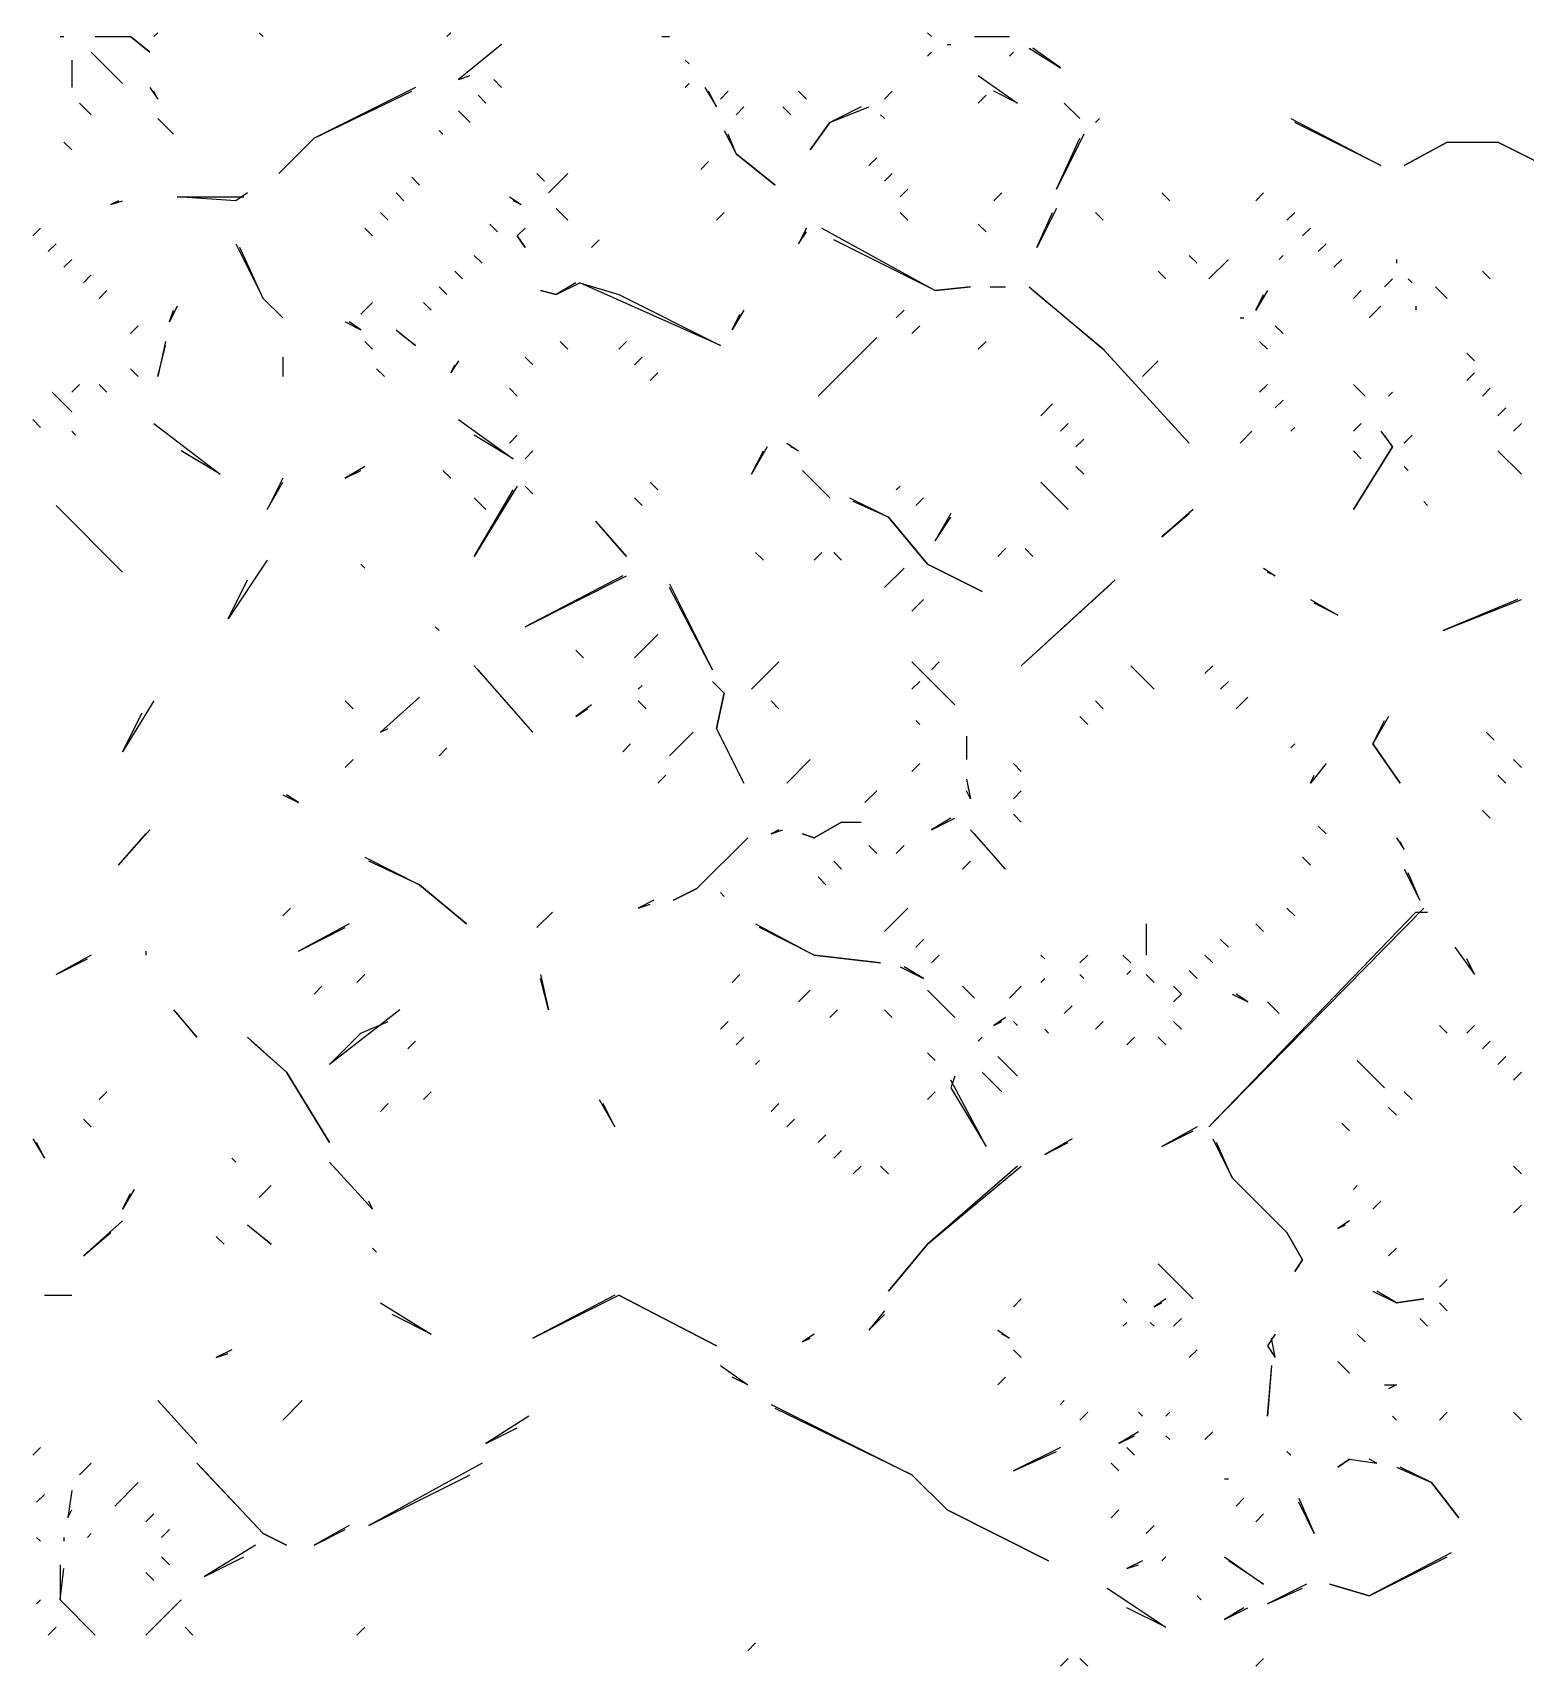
# Model space of a CAD drawing. Extents: x 1 to 2775, y -31 to 2075.
# Drawn here: x 1071.5 to 1135.2, y 2005.2 to 2074.8 of the extents above; entities that cross this region are included whole.
import ezdxf

# ---------------------------------------------------------------- set-up
doc = ezdxf.new("R2010")
doc.units = 0
doc.layers.add('LINEWORK', color=4, linetype='CONTINUOUS')

msp = doc.modelspace()

# ---------------------------------------------------------------- linework, layer by layer
at = {"layer": 'LINEWORK'}
for points in [[(1076.8333, 2074.8333), (1076.6667, 2074.6667)], [(1081.1667, 2074.8333), (1081.3333, 2074.6667)], [(1089.3333, 2074.8333), (1089.1667, 2074.6667)], [(1109.6667, 2074.8333), (1109.8333, 2074.6667)], [(1072.6667, 2074.6667), (1072.8333, 2074.6667)], [(1074, 2074), (1075.3333, 2072.6667)], [(1074.1667, 2074.6667), (1075.6667, 2074.6667), (1076.5, 2074), (1075.6667, 2074.6667)], [(1091.5, 2074.3333), (1089.6667, 2072.8333), (1090.1667, 2073)], [(1098.3333, 2074.6667), (1098.6667, 2074.6667)], [(1109.8333, 2074), (1109.6667, 2073.8333)], [(1110.5, 2074.3333), (1110.6667, 2074.3333)], [(1111.6667, 2074.6667), (1113.1667, 2074.6667)], [(1113.3333, 2074), (1113.1667, 2073.8333)], [(1114, 2074.1667), (1115.3333, 2073.3333), (1114.1667, 2074.1667)], [(1073.1667, 2073.6667), (1073.1667, 2072.5)], [(1099.3333, 2073.6667), (1099.5, 2073.5)], [(1091.1667, 2072.8333), (1091.5, 2072.5)], [(1099.5, 2072.6667), (1099.3333, 2072.5)], [(1111.8333, 2073), (1113.5, 2071.8333), (1112.5, 2072.3333)], [(1076.5, 2072.5), (1076.8333, 2072), (1076.6667, 2072.3333)], [(1087.8333, 2072.5), (1083.5, 2070.3333), (1082, 2068.8333), (1083.5, 2070.3333), (1087.6667, 2072.3333)], [(1090.5, 2072.1667), (1090.8333, 2071.8333)], [(1100.1667, 2072.5), (1100.6667, 2071.6667), (1100.3333, 2072.3333)], [(1101.1667, 2072.3333), (1100.8333, 2072)], [(1104.1667, 2072.3333), (1104.5, 2072)], [(1108.1667, 2072.3333), (1107.8333, 2072)], [(1112.1667, 2072.1667), (1111.8333, 2071.8333)], [(1073.5, 2071.8333), (1074, 2071.3333)], [(1089.6667, 2071.5), (1090.1667, 2071)], [(1101.8333, 2071.6667), (1101.5, 2071.3333)], [(1103.5, 2071.6667), (1103.8333, 2071.3333)], [(1106.8333, 2071.6667), (1105.5, 2071), (1104.6667, 2069.8333), (1105.5, 2071), (1107.1667, 2071.6667)], [(1107.6667, 2071.3333), (1107.8333, 2071.1667)], [(1115.5, 2071.8333), (1116.1667, 2071.1667)], [(1076.8333, 2071.1667), (1077.5, 2070.5)], [(1088.8333, 2070.6667), (1089, 2070.5)], [(1101, 2070.6667), (1101.5, 2069.6667), (1103.1667, 2068.3333), (1101.5, 2069.6667), (1101.1667, 2070.5)], [(1116.3333, 2070.5), (1115.1667, 2068.1667), (1116.1667, 2070.3333)], [(1117, 2071.1667), (1116.8333, 2071)], [(1125.1667, 2071.1667), (1129, 2069.1667), (1125.3333, 2071)], [(1072.8333, 2070.1667), (1073.1667, 2069.8333)], [(1131.8333, 2070.1667), (1130, 2069.1667), (1131.8333, 2070.1667), (1134, 2070.1667), (1139.6667, 2067.3333), (1141.8333, 2065), (1139.6667, 2067.3333), (1134, 2070.1667)], [(1100.3333, 2069.3333), (1100, 2069)], [(1107.5, 2069.5), (1107.1667, 2069.1667)], [(1087.6667, 2068.6667), (1088, 2068.3333)], [(1093, 2068.8333), (1093.3333, 2068.5)], [(1094.3333, 2068.8333), (1093.5, 2068)], [(1108.1667, 2068.8333), (1107.8333, 2068.5)], [(1080.6667, 2068), (1080.1667, 2067.6667), (1077.6667, 2067.8333), (1080.5, 2067.8333)], [(1087, 2068), (1087.3333, 2067.6667)], [(1091.8333, 2067.8333), (1092.3333, 2067.5), (1092, 2067.6667)], [(1108.8333, 2068.1667), (1108.5, 2067.8333)], [(1112.8333, 2068), (1112.5, 2067.6667)], [(1119.6667, 2068), (1120, 2067.6667)], [(1124, 2068), (1123.6667, 2067.6667)], [(1075.1667, 2067.6667), (1074.8333, 2067.5), (1075.3333, 2067.6667)], [(1086.3333, 2067.1667), (1086.6667, 2066.8333)], [(1093.8333, 2067.3333), (1094.3333, 2066.8333)], [(1101, 2067.1667), (1100.6667, 2066.8333)], [(1108.5, 2067.1667), (1108.8333, 2066.8333)], [(1115.1667, 2067.3333), (1114.3333, 2065.6667), (1115, 2067.1667)], [(1116.8333, 2067.1667), (1117.1667, 2066.8333)], [(1125.3333, 2067.1667), (1125, 2066.8333)], [(1071.8333, 2066.5), (1071.5, 2066.1667)], [(1085.6667, 2066.5), (1086, 2066.1667)], [(1091, 2066.6667), (1091.3333, 2066.3333)], [(1092.5, 2066.5), (1092.1667, 2066.1667), (1092.5, 2065.6667), (1092.1667, 2066.1667)], [(1104.5, 2066.5), (1104.1667, 2065.8333), (1104.5, 2066.3333)], [(1105.1667, 2066.5), (1110, 2063.8333), (1111.5, 2064), (1110, 2063.8333), (1105.6667, 2066)], [(1111.8333, 2066.6667), (1112.1667, 2066.3333)], [(1126, 2066.5), (1125.6667, 2066.1667)], [(1072.5, 2065.8333), (1072.1667, 2065.5)], [(1080.1667, 2065.8333), (1081.3333, 2063.5), (1082.1667, 2062.6667), (1081.3333, 2063.5), (1080.3333, 2065.6667)], [(1095.6667, 2066), (1095.3333, 2065.6667)], [(1126.6667, 2065.8333), (1126.3333, 2065.5)], [(1073.1667, 2065.1667), (1072.8333, 2064.8333)], [(1090.3333, 2065.3333), (1090.6667, 2065)], [(1120.8333, 2065.3333), (1121.1667, 2065)], [(1122.5, 2065.1667), (1121.6667, 2064.3333)], [(1124.8333, 2065.3333), (1124.6667, 2065.1667)], [(1127.3333, 2065.1667), (1127, 2064.8333)], [(1129.6667, 2065.1667), (1129.6667, 2065)], [(1074, 2064.5), (1073.6667, 2064.1667)], [(1089.5, 2064.6667), (1089.8333, 2064.3333)], [(1119.5, 2064.6667), (1119.8333, 2064.3333)], [(1129.5, 2064.3333), (1129.1667, 2064)], [(1130.1667, 2064.3333), (1130.3333, 2064.1667)], [(1133.3333, 2064.6667), (1133.6667, 2064.3333)], [(1074.6667, 2063.8333), (1074.3333, 2063.5)], [(1088.8333, 2064), (1089.1667, 2063.6667)], [(1094.6667, 2064.1667), (1093.8333, 2063.6667), (1093.1667, 2063.8333), (1093.8333, 2063.6667), (1094.8333, 2064.1667), (1096.5, 2063.6667), (1100.8333, 2061.5), (1094.8333, 2064.1667)], [(1112.3333, 2064), (1113, 2064)], [(1114, 2064), (1117.1667, 2061.3333), (1120.8333, 2057.3333), (1117.1667, 2061.3333), (1114.1667, 2063.8333)], [(1124.1667, 2063.8333), (1123.6667, 2063), (1124, 2063.6667)], [(1128.1667, 2063.8333), (1127.8333, 2063.5)], [(1131.3333, 2064), (1131.8333, 2063.5)], [(1077.6667, 2063.1667), (1077.3333, 2062.5), (1077.5, 2063)], [(1086, 2063.3333), (1085.5, 2062.8333)], [(1088.1667, 2063.3333), (1088.5, 2063)], [(1101.8333, 2063), (1101.3333, 2062.1667), (1101.6667, 2062.8333)], [(1108.6667, 2063), (1108.3333, 2062.6667)], [(1129, 2063.1667), (1128.5, 2062.6667)], [(1130.5, 2063.1667), (1130.5, 2063)], [(1076, 2062.3333), (1075.6667, 2062)], [(1084.8333, 2062.5), (1085.5, 2062.1667), (1085, 2062.5)], [(1087, 2062.1667), (1087.8333, 2061.5), (1087.1667, 2062)], [(1109.3333, 2062.3333), (1109, 2062)], [(1123, 2062.6667), (1123.1667, 2062.6667)], [(1124.5, 2062.3333), (1124.8333, 2062)], [(1077.1667, 2061.6667), (1076.8333, 2060.1667), (1077.1667, 2061.5)], [(1085.6667, 2061.6667), (1086, 2061.3333)], [(1094, 2061.6667), (1094.3333, 2061.3333)], [(1096.8333, 2061.6667), (1096.5, 2061.3333)], [(1107.5, 2061.8333), (1105, 2059.3333)], [(1112.1667, 2061.6667), (1111.8333, 2061.3333)], [(1123.8333, 2061.6667), (1124.1667, 2061.3333)], [(1082.1667, 2061), (1082.1667, 2060.1667)], [(1089.6667, 2060.8333), (1089.3333, 2060.3333), (1089.5, 2060.6667)], [(1092.5, 2061), (1092.8333, 2060.6667)], [(1097.5, 2061), (1097.1667, 2060.6667)], [(1119.5, 2060.8333), (1118.8333, 2060.1667)], [(1132.6667, 2061.1667), (1133, 2060.8333)], [(1075.6667, 2060.5), (1076, 2060.1667)], [(1086.1667, 2060.5), (1086.5, 2060.1667)], [(1098.1667, 2060.3333), (1097.8333, 2060)], [(1133, 2060.3333), (1132.6667, 2060)], [(1072.3333, 2059.5), (1073.1667, 2058.6667), (1072.5, 2059.3333)], [(1073.5, 2059.8333), (1073.1667, 2059.5)], [(1074.3333, 2059.8333), (1074.6667, 2059.5)], [(1091.8333, 2059.6667), (1092.1667, 2059.3333)], [(1124.1667, 2059.8333), (1123.8333, 2059.5)], [(1127.8333, 2059.8333), (1128.3333, 2059.3333)], [(1129.5, 2059.5), (1129.3333, 2059.3333)], [(1133.6667, 2059.6667), (1133.3333, 2059.3333)], [(1115, 2059), (1114.5, 2058.5)], [(1124.8333, 2059.1667), (1124.5, 2058.8333)], [(1134.3333, 2058.8333), (1134, 2058.5)], [(1071.5, 2058.3333), (1071.8333, 2058)], [(1076.6667, 2058.1667), (1079.5, 2056), (1077.8333, 2057)], [(1089.6667, 2058.3333), (1092, 2056.6667), (1090.3333, 2057.6667)], [(1115.6667, 2058.1667), (1115.3333, 2057.8333)], [(1125.3333, 2058), (1125.1667, 2057.8333)], [(1128.1667, 2058.1667), (1127.8333, 2057.8333)], [(1135, 2058.1667), (1134.6667, 2057.8333)], [(1073.1667, 2057.8333), (1073.3333, 2057.6667)], [(1092.1667, 2057.6667), (1091.8333, 2057.3333)], [(1103.6667, 2057.3333), (1104.1667, 2057), (1103.8333, 2057.1667)], [(1116.3333, 2057.5), (1116, 2057.1667)], [(1123.5, 2057.8333), (1123, 2057.3333)], [(1129, 2057.8333), (1129.5, 2057.1667), (1127.8333, 2054.5), (1129.5, 2057.1667), (1129.1667, 2057.6667)], [(1130.3333, 2057.6667), (1130, 2057.3333)], [(1092.8333, 2057), (1092.5, 2056.6667)], [(1102.8333, 2057.1667), (1102.1667, 2056), (1102.6667, 2057)], [(1127.8333, 2057), (1128.1667, 2056.6667)], [(1134, 2057), (1135, 2056)], [(1085.6667, 2056.3333), (1084.8333, 2055.8333), (1085.5, 2056.1667)], [(1089, 2056.1667), (1089.3333, 2055.8333)], [(1104.3333, 2056.1667), (1105.5, 2055)], [(1116, 2056.3333), (1116.3333, 2056)], [(1130, 2056.3333), (1130.1667, 2056.1667)], [(1082.1667, 2055.8333), (1081.5, 2054.5), (1082.1667, 2055.6667)], [(1092.1667, 2055.5), (1090.3333, 2052.5), (1092, 2055.3333)], [(1092.5, 2055.5), (1092.8333, 2055.1667)], [(1097.8333, 2055.6667), (1098.1667, 2055.3333)], [(1108.5, 2055.5), (1108.3333, 2055.3333)], [(1114.5, 2055.6667), (1115.6667, 2054.5)], [(1072.5, 2054.6667), (1075.3333, 2051.8333)], [(1090.3333, 2055), (1090.8333, 2054.5)], [(1097.1667, 2055), (1097.5, 2054.6667)], [(1106.3333, 2055), (1108, 2054.1667), (1109.6667, 2052.1667), (1112, 2051), (1109.6667, 2052.1667), (1108, 2054.1667), (1106.5, 2054.8333)], [(1109.5, 2055), (1109.1667, 2054.6667)], [(1121, 2054.5), (1119.6667, 2053.3333), (1120.8333, 2054.3333)], [(1130.8333, 2054.8333), (1131, 2054.6667)], [(1095.5, 2054), (1096.8333, 2052.5), (1095.6667, 2053.8333)], [(1110.6667, 2054.3333), (1110, 2053.1667), (1110.6667, 2054.1667)], [(1102.3333, 2052.6667), (1102.6667, 2052.3333)], [(1105.1667, 2052.6667), (1104.8333, 2052.3333)], [(1105.6667, 2052.6667), (1106, 2052.3333)], [(1113, 2052.8333), (1112.6667, 2052.5)], [(1113.8333, 2052.8333), (1114.1667, 2052.5)], [(1081.5, 2052.3333), (1079.8333, 2049.8333), (1080.6667, 2051.5)], [(1085.5, 2052.1667), (1085.6667, 2052)], [(1108.6667, 2052), (1107.8333, 2051.1667)], [(1124, 2052), (1124.5, 2051.6667), (1124.1667, 2051.8333)], [(1096.6667, 2051.6667), (1092.5, 2049.5), (1096.8333, 2051.6667)], [(1098.6667, 2051.3333), (1100.5, 2047.6667), (1098.6667, 2051.1667)], [(1117.6667, 2051.5), (1113.6667, 2047.8333), (1117.5, 2051.3333)], [(1109.5, 2050.6667), (1109, 2050.1667)], [(1126, 2050.6667), (1127.1667, 2050), (1126.1667, 2050.5)], [(1134.8333, 2050.6667), (1131.6667, 2049.3333), (1135, 2050.6667)], [(1088.6667, 2049.5), (1088.8333, 2049.3333)], [(1098.1667, 2049.1667), (1097.1667, 2048.1667)], [(1094.6667, 2048.5), (1095, 2048.1667)], [(1090.3333, 2047.8333), (1092.8333, 2045), (1090.5, 2047.6667)], [(1103.3333, 2048), (1102.1667, 2046.8333)], [(1109, 2048), (1110.8333, 2046.1667)], [(1110.1667, 2048), (1109.8333, 2047.6667)], [(1118.3333, 2047.8333), (1119.3333, 2046.8333)], [(1121.8333, 2047.8333), (1121.5, 2047.5)], [(1097.5, 2047), (1097.3333, 2046.8333)], [(1100.5, 2047.1667), (1101, 2046.6667), (1100.6667, 2045.1667), (1101.8333, 2042.8333), (1100.6667, 2045.1667), (1101, 2046.6667)], [(1109.3333, 2047.1667), (1109, 2046.8333)], [(1122.5, 2047.1667), (1122.1667, 2046.8333)], [(1076.6667, 2046.3333), (1075.3333, 2044.1667), (1076.1667, 2045.8333)], [(1084.8333, 2046.3333), (1085.1667, 2046)], [(1088, 2046.5), (1086.3333, 2045), (1086.6667, 2045.1667)], [(1095.3333, 2046.1667), (1094.6667, 2045.6667), (1095.1667, 2046)], [(1097.3333, 2046.3333), (1097.6667, 2046)], [(1103, 2046.3333), (1103.3333, 2046)], [(1116.8333, 2046.3333), (1117.1667, 2046)], [(1123.3333, 2046.5), (1122.8333, 2046)], [(1109.1667, 2045.5), (1109.3333, 2045.3333)], [(1116.1667, 2045.6667), (1116.5, 2045.3333)], [(1129.3333, 2045.6667), (1128.6667, 2044.5), (1129.8333, 2042.8333), (1128.6667, 2044.5), (1129.1667, 2045.5)], [(1099.6667, 2045), (1098.6667, 2044)], [(1111.3333, 2044.8333), (1111.3333, 2043.8333)], [(1133.5, 2045), (1133.8333, 2044.6667)], [(1089.1667, 2044.3333), (1088.8333, 2044)], [(1097, 2044.5), (1096.6667, 2044.1667)], [(1125.3333, 2044.5), (1125.1667, 2044.3333)], [(1085.1667, 2043.8333), (1084.8333, 2043.5)], [(1104.6667, 2043.8333), (1103.6667, 2042.8333)], [(1109.3333, 2043.6667), (1109, 2043.3333)], [(1113.3333, 2043.6667), (1113.6667, 2043.3333)], [(1126.6667, 2043.6667), (1126, 2042.8333), (1126.1667, 2043.1667)], [(1134.6667, 2043.8333), (1135, 2043.5)], [(1098.5, 2043.1667), (1098.1667, 2042.8333)], [(1111.3333, 2043), (1111.5, 2042.1667), (1111.3333, 2042.5)], [(1134, 2043.1667), (1134.3333, 2042.8333)], [(1082.1667, 2042.3333), (1082.8333, 2042), (1082.3333, 2042.3333)], [(1107.5, 2042.5), (1107, 2042)], [(1113.6667, 2042.5), (1113.3333, 2042.1667)], [(1110.6667, 2041.3333), (1109.8333, 2040.8333), (1110.8333, 2041.3333)], [(1113.3333, 2041.5), (1113.6667, 2041.1667)], [(1133.3333, 2041.6667), (1133.6667, 2041.3333)], [(1076.5, 2040.8333), (1075.1667, 2039.3333), (1076.3333, 2040.6667)], [(1103.3333, 2040.8333), (1103, 2040.6667), (1103.5, 2040.8333)], [(1106, 2041.1667), (1104.8333, 2040.5), (1104.3333, 2040.6667), (1104.8333, 2040.5), (1106, 2041.1667), (1106.8333, 2041.1667)], [(1111.5, 2040.8333), (1113, 2039.1667), (1111.6667, 2040.6667)], [(1126.3333, 2041), (1126.6667, 2040.6667)], [(1102, 2040.5), (1099.8333, 2038.3333), (1098.8333, 2037.8333), (1099.8333, 2038.3333)], [(1107.1667, 2040.1667), (1107.5, 2039.8333)], [(1108.6667, 2040.1667), (1108.3333, 2039.8333)], [(1129.6667, 2040.5), (1130, 2040), (1129.8333, 2040.3333)], [(1085.6667, 2039.6667), (1088, 2038.5), (1090, 2036.8333), (1088, 2038.5), (1085.8333, 2039.5)], [(1105.6667, 2039.5), (1106, 2039.1667)], [(1111.5, 2039.5), (1111.1667, 2039.1667)], [(1125.6667, 2039.6667), (1126, 2039.3333)], [(1130, 2039.1667), (1130.6667, 2037.8333), (1130.1667, 2039)], [(1105, 2038.8333), (1105.3333, 2038.5)], [(1098, 2037.8333), (1097.3333, 2037.5), (1097.8333, 2037.6667)], [(1100.8333, 2038.1667), (1101, 2038)], [(1082.5, 2037.5), (1082.1667, 2037.1667)], [(1093.6667, 2037.3333), (1093, 2036.6667)], [(1108.8333, 2037.5), (1107.8333, 2036.5)], [(1130.8333, 2037.5), (1121.6667, 2028.1667), (1130.5, 2037.3333), (1131, 2037.3333)], [(1125, 2037.5), (1125.3333, 2037.1667)], [(1085, 2036.8333), (1082.8333, 2035.6667), (1084.8333, 2036.6667)], [(1102.3333, 2036.8333), (1104.8333, 2035.5), (1107.6667, 2035.1667), (1104.8333, 2035.5), (1102.5, 2036.6667)], [(1119, 2036.8333), (1119, 2035.5)], [(1123.6667, 2036.8333), (1124, 2036.5)], [(1076.3333, 2035.6667), (1076.3333, 2035.5)], [(1109.5, 2036.1667), (1109.1667, 2035.8333)], [(1122.1667, 2036.1667), (1122.5, 2035.8333)], [(1132.1667, 2035.8333), (1133, 2034.6667), (1132.6667, 2035.3333)], [(1074, 2035.5), (1072.5, 2034.6667), (1073.8333, 2035.3333)], [(1108.5, 2035), (1109.5, 2034.5), (1108.6667, 2035)], [(1110.1667, 2035.5), (1109.8333, 2035.1667)], [(1114.5, 2035.5), (1114.6667, 2035.3333)], [(1116.5, 2035.5), (1116.1667, 2035.1667)], [(1118, 2035.5), (1118.3333, 2035.1667)], [(1121.5, 2035.5), (1121.8333, 2035.1667)], [(1085.6667, 2034.6667), (1085.3333, 2034.3333)], [(1093.1667, 2034.6667), (1093.5, 2033.1667), (1093.1667, 2034.5)], [(1101.6667, 2034.6667), (1101.3333, 2034.3333)], [(1114.6667, 2034.5), (1114.5, 2034.3333)], [(1116.1667, 2034.6667), (1116.3333, 2034.5)], [(1118.3333, 2034.8333), (1118.1667, 2034.6667)], [(1119, 2034.6667), (1119.3333, 2034.3333)], [(1120.8333, 2034.8333), (1121.1667, 2034.5)], [(1083.8333, 2034.1667), (1083.5, 2033.8333)], [(1104.6667, 2034), (1104.1667, 2033.5)], [(1109.6667, 2034), (1110.8333, 2032.8333)], [(1111.1667, 2034.1667), (1111.6667, 2033.6667)], [(1113.6667, 2034.1667), (1113.1667, 2033.6667)], [(1120.1667, 2034.1667), (1120.5, 2033.8333), (1120.1667, 2033.5), (1120.5, 2033.8333)], [(1122.6667, 2033.8333), (1123.3333, 2033.5), (1122.8333, 2033.8333)], [(1077.5, 2033.1667), (1078.5, 2032), (1077.6667, 2033)], [(1087.1667, 2033.1667), (1084.1667, 2030.8333), (1085.5, 2032.1667), (1086.6667, 2032.6667)], [(1105.8333, 2033.1667), (1105.5, 2032.8333)], [(1107.8333, 2033.1667), (1108.1667, 2032.8333)], [(1115.8333, 2033.3333), (1115.5, 2033)], [(1124.1667, 2033.5), (1124.6667, 2033)], [(1101.1667, 2032.6667), (1100.8333, 2032.3333)], [(1113, 2032.8333), (1112.5, 2032.5), (1112.8333, 2032.6667)], [(1113.3333, 2032.6667), (1113.5, 2032.5)], [(1114.6667, 2032.3333), (1114.8333, 2032.1667)], [(1117.1667, 2032.6667), (1116.8333, 2032.3333)], [(1120.1667, 2032.6667), (1120.5, 2032.3333)], [(1131.5, 2032.5), (1131.8333, 2032.1667)], [(1133, 2032.5), (1132.6667, 2032.1667)], [(1080.6667, 2032), (1082.3333, 2030.5), (1084.1667, 2027.5), (1082.3333, 2030.5), (1080.8333, 2031.8333)], [(1087.8333, 2031.8333), (1087.5, 2031.5)], [(1101.8333, 2032), (1101.5, 2031.6667)], [(1112, 2032), (1111.8333, 2031.8333)], [(1118.5, 2032), (1118.1667, 2031.6667)], [(1119.5, 2032), (1119.8333, 2031.6667)], [(1133.6667, 2031.8333), (1133.3333, 2031.5)], [(1102.5, 2031), (1102.3333, 2030.8333)], [(1109.6667, 2031.3333), (1110, 2031)], [(1112.6667, 2031.1667), (1113.5, 2030.3333)], [(1128, 2031), (1129.1667, 2029.8333)], [(1134.3333, 2031.1667), (1134, 2030.8333)], [(1110.8333, 2030.3333), (1110.6667, 2029.8333), (1112.1667, 2027.3333), (1110.6667, 2030.1667)], [(1112, 2030.5), (1112.8333, 2029.6667)], [(1135, 2030.5), (1134.6667, 2030.1667)], [(1074.6667, 2029.6667), (1074.3333, 2029.3333)], [(1088.5, 2029.6667), (1088.1667, 2029.3333)], [(1110, 2029.6667), (1109.6667, 2029.3333)], [(1130, 2029.6667), (1130.3333, 2029.3333)], [(1086.6667, 2029.1667), (1086.3333, 2028.8333)], [(1095.6667, 2029.3333), (1096.3333, 2028.1667), (1095.8333, 2029.1667)], [(1103.3333, 2029.1667), (1103, 2028.8333)], [(1129.3333, 2029), (1129.6667, 2028.6667)], [(1073.6667, 2028.5), (1074, 2028.1667)], [(1104, 2028.5), (1103.6667, 2028.1667)], [(1121.1667, 2028.1667), (1119.6667, 2027.3333), (1121, 2028)], [(1127.3333, 2028.3333), (1127.6667, 2028)], [(1071.5, 2027.6667), (1072, 2026.8333), (1071.6667, 2027.5)], [(1105.3333, 2027.8333), (1105, 2027.5)], [(1115.8333, 2027.6667), (1114.6667, 2027), (1115.6667, 2027.5)], [(1121.8333, 2027.6667), (1122.6667, 2026), (1125, 2023.6667), (1125.6667, 2022.5), (1125.3333, 2022), (1125.6667, 2022.5), (1125, 2023.6667), (1122.6667, 2026), (1122, 2027.5)], [(1080, 2026.8333), (1080.1667, 2026.6667)], [(1084.1667, 2026.6667), (1086, 2024.6667), (1085.8333, 2025)], [(1106, 2027.1667), (1105.6667, 2026.8333)], [(1106.8333, 2026.5), (1106.5, 2026.1667)], [(1107.6667, 2026.5), (1108, 2026.1667)], [(1113.5, 2026.5), (1109.6667, 2023.1667), (1108, 2021.1667), (1109.6667, 2023.1667), (1113.6667, 2026.5)], [(1134.6667, 2026.5), (1135, 2026.1667)], [(1075.8333, 2025.5), (1075.3333, 2024.6667), (1075.6667, 2025.3333)], [(1081.6667, 2025.6667), (1081.1667, 2025.1667)], [(1128, 2025.6667), (1127.8333, 2025.5)], [(1129, 2025), (1128.6667, 2024.6667)], [(1135, 2024.8333), (1134.6667, 2024.5)], [(1075.3333, 2024.1667), (1073.6667, 2022.6667), (1074.8333, 2023.6667)], [(1080.6667, 2024), (1081.6667, 2023.1667), (1080.8333, 2023.8333)], [(1127.6667, 2024.1667), (1127.1667, 2023.8333), (1127.5, 2024)], [(1079.3333, 2023.5), (1079.6667, 2023.1667)], [(1086, 2023), (1086.1667, 2022.8333)], [(1129.6667, 2023), (1129.3333, 2022.6667)], [(1119.5, 2022.3333), (1121, 2020.8333)], [(1128.6667, 2021.1667), (1129.6667, 2020.6667), (1130.8333, 2020.8333), (1129.6667, 2020.6667), (1128.8333, 2021.1667)], [(1131.8333, 2021.6667), (1131.5, 2021.3333)], [(1072, 2021), (1073.1667, 2021)], [(1086.3333, 2020.6667), (1088.5, 2019.3333), (1086.8333, 2020.1667)], [(1096.3333, 2021), (1092.8333, 2019.1667), (1096.5, 2021), (1100.6667, 2018.8333), (1096.5, 2021)], [(1107.8333, 2020.3333), (1107.1667, 2019.5), (1107.8333, 2020.1667)], [(1113.6667, 2020.8333), (1113.3333, 2020.5)], [(1118, 2020.8333), (1118.1667, 2020.6667)], [(1119.8333, 2020.8333), (1119.3333, 2020.5), (1119.6667, 2020.6667)], [(1131.5, 2020.6667), (1131.8333, 2020.3333)], [(1118.1667, 2019.8333), (1118, 2019.6667)], [(1119.1667, 2019.8333), (1119.3333, 2019.6667)], [(1120.5, 2020), (1120.1667, 2019.6667)], [(1130.6667, 2020), (1131, 2019.6667)], [(1104.8333, 2019.3333), (1104.3333, 2019), (1104.6667, 2019.1667)], [(1112.6667, 2019.5), (1113.1667, 2019.1667), (1112.8333, 2019.3333)], [(1124.5, 2019.3333), (1124.1667, 2018.8333), (1124.5, 2018.3333), (1124.3333, 2019.1667)], [(1128, 2019.3333), (1128.3333, 2019)], [(1080, 2018.6667), (1079.3333, 2018.3333), (1079.8333, 2018.5)], [(1113.3333, 2018.6667), (1113.6667, 2018.3333)], [(1121.1667, 2018.6667), (1120.8333, 2018.3333)], [(1100.8333, 2018), (1102, 2017.1667), (1101.3333, 2017.5)], [(1124.3333, 2018), (1124.1667, 2015.8333), (1124.3333, 2017.8333)], [(1127.1667, 2018.1667), (1127.6667, 2017.6667)], [(1113, 2017.5), (1112.6667, 2017.1667)], [(1129.1667, 2017.1667), (1129.6667, 2017.1667), (1129.3333, 2017)], [(1076.8333, 2016.5), (1078.5, 2014.6667), (1077, 2016.3333)], [(1083, 2016.5), (1082.1667, 2015.6667)], [(1103, 2016.3333), (1109, 2013.3333), (1110.5, 2011.8333), (1114.8333, 2009.6667), (1110.5, 2011.8333), (1109, 2013.3333), (1103.1667, 2016.1667)], [(1115.5, 2016.5), (1115.3333, 2016.3333)], [(1092.6667, 2015.8333), (1090.8333, 2014.6667), (1092.1667, 2015.3333)], [(1116.5, 2016), (1116.1667, 2015.6667)], [(1118.6667, 2016), (1118.8333, 2015.8333)], [(1120, 2016), (1119.8333, 2015.8333)], [(1129.5, 2015.8333), (1129.6667, 2015.6667)], [(1131.8333, 2016), (1131.5, 2015.6667)], [(1134.6667, 2016), (1135, 2015.6667)], [(1118.6667, 2015.1667), (1117.8333, 2014.6667), (1118.5, 2015)], [(1119.8333, 2015), (1120, 2014.8333)], [(1121.8333, 2015.1667), (1121.5, 2014.8333)], [(1071.8333, 2014.5), (1071.5, 2014.1667)], [(1115.3333, 2014.5), (1113.3333, 2013.5), (1115.1667, 2014.3333)], [(1118.1667, 2014.5), (1118.5, 2014.1667)], [(1125, 2014.3333), (1125.1667, 2014.1667)], [(1074, 2013.8333), (1073.5, 2013.3333)], [(1078.5, 2013.8333), (1081.3333, 2010.8333), (1082.3333, 2010.3333), (1081.3333, 2010.8333), (1078.6667, 2013.6667)], [(1090.6667, 2013.8333), (1085.8333, 2011.1667), (1090.1667, 2013.3333)], [(1117.5, 2013.8333), (1117.8333, 2013.5)], [(1127.6667, 2014), (1127.1667, 2013.6667), (1127.6667, 2014), (1128.8333, 2013.8333), (1128.5, 2014)], [(1129.6667, 2013.6667), (1131.1667, 2013), (1132.3333, 2011.5), (1131.1667, 2013), (1129.8333, 2013.6667)], [(1076, 2013), (1075, 2012)], [(1122.3333, 2013.1667), (1122.5, 2013.1667)], [(1072, 2012.5), (1071.6667, 2012.1667)], [(1073.1667, 2012.6667), (1073, 2011.5), (1073.1667, 2011.8333)], [(1123.1667, 2012.3333), (1122.8333, 2012)], [(1125.5, 2012.3333), (1126.1667, 2010.8333), (1125.5, 2012.1667)], [(1076.6667, 2011.6667), (1076.3333, 2011.3333)], [(1117.8333, 2011.8333), (1117.5, 2011.5)], [(1124, 2011.6667), (1123.6667, 2011.3333)], [(1071.6667, 2010.6667), (1071.8333, 2010.5)], [(1072.8333, 2010.6667), (1072.8333, 2010.5)], [(1074, 2010.8333), (1073.8333, 2010.6667)], [(1077.3333, 2011), (1077, 2010.6667)], [(1085, 2011.1667), (1083.5, 2010.3333), (1084.8333, 2011)], [(1119.3333, 2011.1667), (1119, 2010.8333)], [(1081, 2010.3333), (1078.8333, 2009), (1080.5, 2009.8333)], [(1132, 2010), (1128.5, 2008.1667), (1126.8333, 2008.6667), (1128.5, 2008.1667), (1131.8333, 2009.8333)], [(1072.6667, 2009.5), (1072.6667, 2008), (1074.1667, 2006.5), (1072.6667, 2008), (1072.8333, 2009.3333)], [(1077, 2009.8333), (1077.3333, 2009.5)], [(1118.8333, 2009.6667), (1118.1667, 2009.3333), (1118.6667, 2009.5)], [(1119.8333, 2009.8333), (1119.6667, 2009.6667)], [(1122.3333, 2009.8333), (1124, 2008.6667), (1122.5, 2009.6667)], [(1076.3333, 2009.1667), (1076.6667, 2008.8333)], [(1117.3333, 2008.5), (1119.8333, 2006.8333), (1118.1667, 2007.6667)], [(1125.8333, 2008.6667), (1124.1667, 2007.8333), (1125.6667, 2008.5)], [(1071.8333, 2008), (1071.6667, 2007.8333)], [(1077.8333, 2008), (1076.3333, 2006.5)], [(1121.1667, 2008.1667), (1121.3333, 2008)], [(1123.1667, 2007.6667), (1122.3333, 2007.1667), (1123.3333, 2007.6667)], [(1072.5, 2006.8333), (1072.1667, 2006.5)], [(1078, 2006.8333), (1078.3333, 2006.5)], [(1085.6667, 2006.8333), (1085.3333, 2006.5)], [(1102.3333, 2006.1667), (1102, 2005.8333)], [(1115.6667, 2005.5), (1115.3333, 2005.1667)], [(1116.1667, 2005.5), (1116.5, 2005.1667)], [(1124, 2005.5), (1123.6667, 2005.1667)]]:
    msp.add_lwpolyline(points, dxfattribs=at)

doc.saveas('drawing.dxf')
